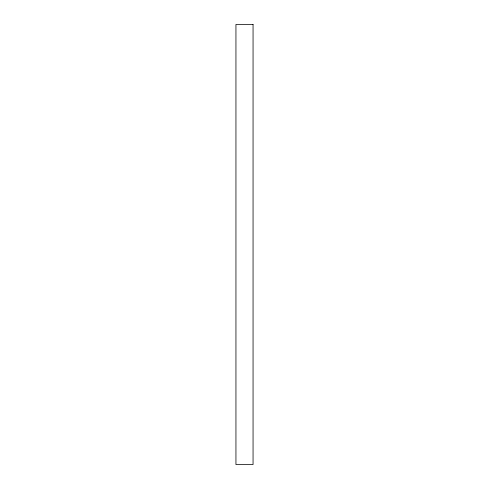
<?xml version="1.0" encoding="UTF-8"?>
<svg xmlns="http://www.w3.org/2000/svg" width="489" height="489" viewBox="0 0 489 489"><rect width="100%" height="100%" fill="white"/><g stroke="black" fill="none" stroke-linecap="round" stroke-linejoin="round"><path stroke-width="0.73" d="M253.057 24.45L235.942 24.45L235.942 464.55L253.057 464.55L253.057 24.45"/></g></svg>
